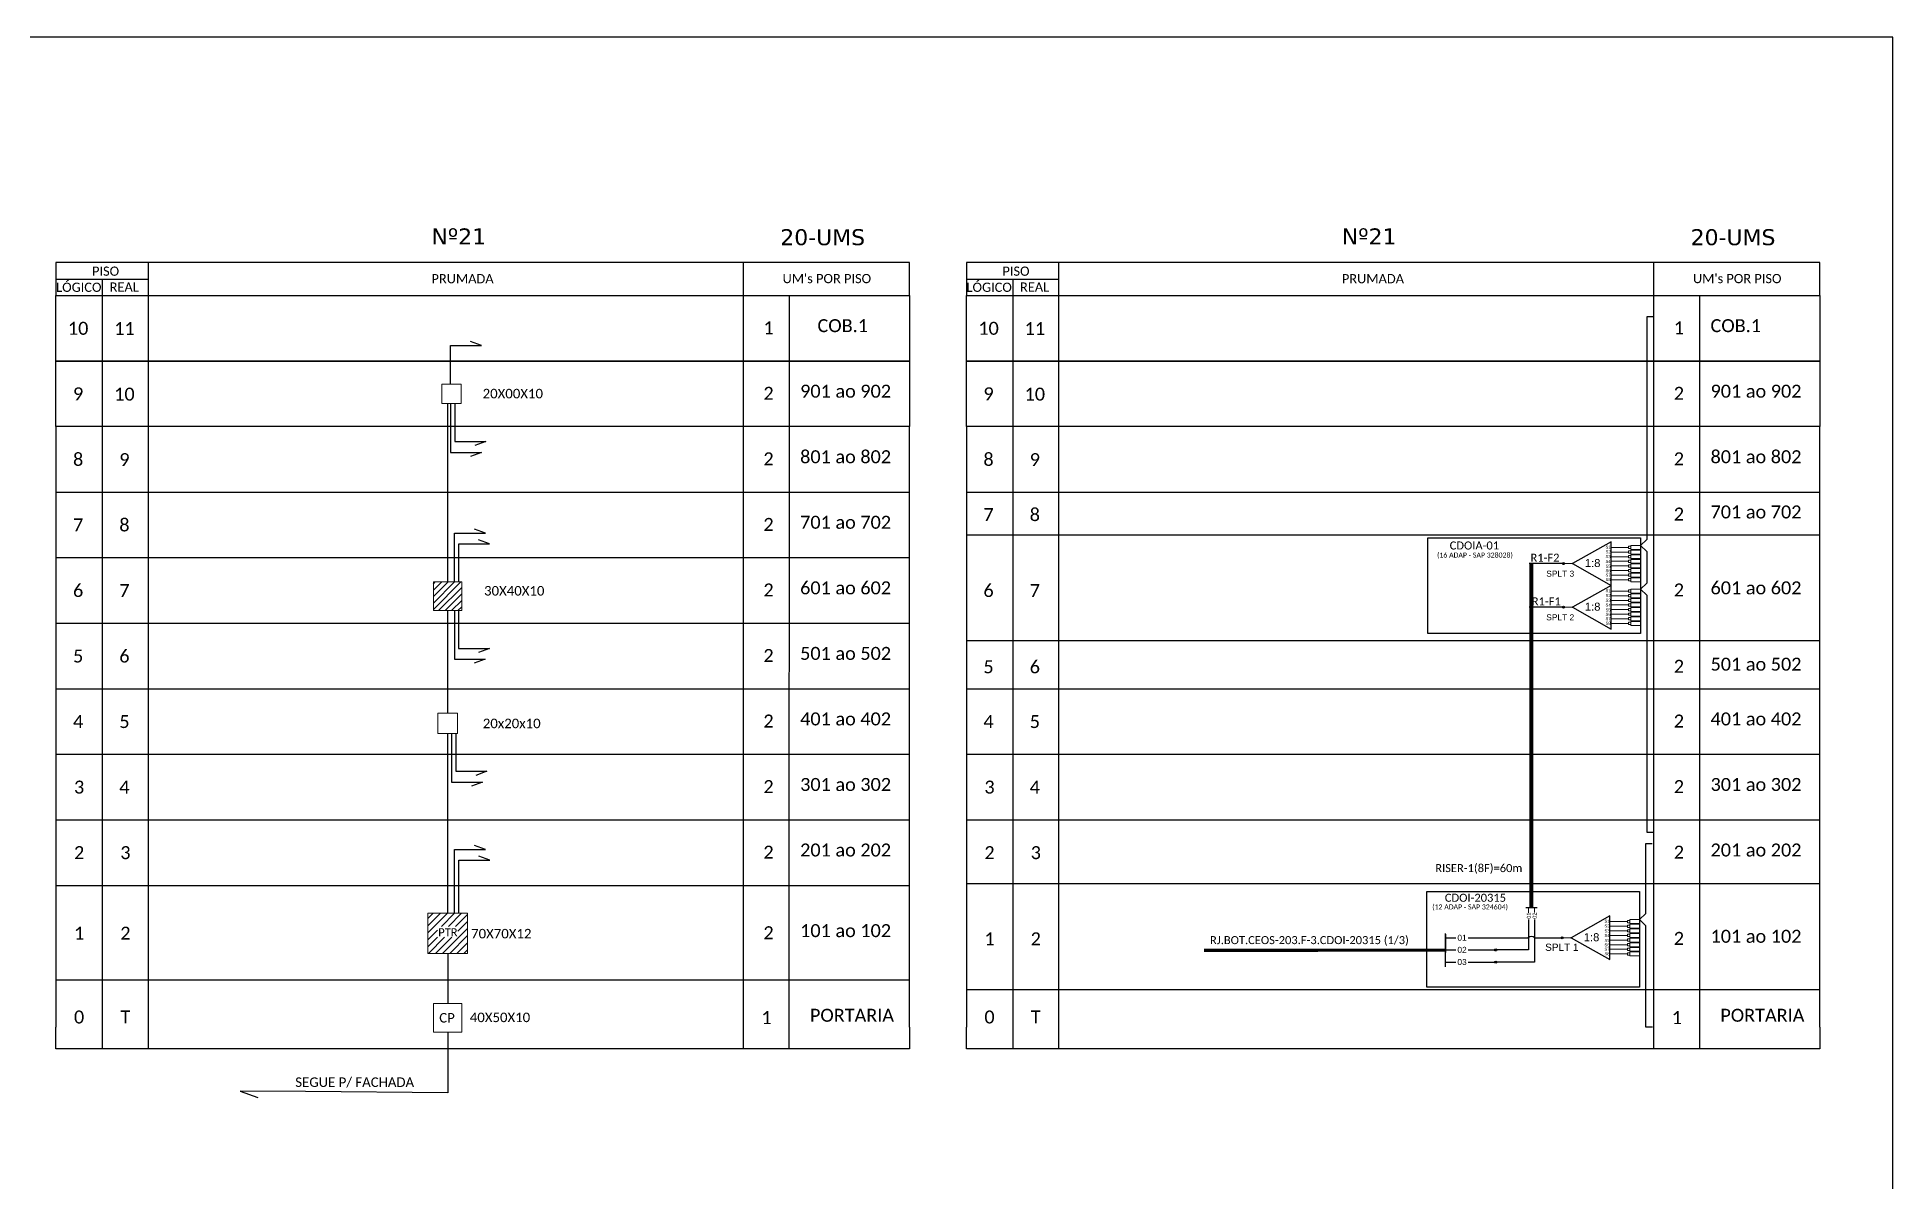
# Model space of a CAD drawing. Header units: metres. Extents: x -1286 to -445, y -500 to 94.
# Drawn here: x -908.9 to -445.1, y -191.7 to 94.2 of the extents above; entities that cross this region are included whole.
import ezdxf
from ezdxf.enums import TextEntityAlignment as Align

# ---------------------------------------------------------------- set-up
doc = ezdxf.new("R2010")
doc.units = ezdxf.units.M
doc.styles.add('ARIAL', font='arial.ttf')
doc.styles.add('siredit', font='verdana.ttf')
doc.styles.add('WMF-Calibri0', font='calibri.ttf')

# ---------------------------------------------------------------- blocks, each defined once
blk = doc.blocks.new('SPLT_1-8_SC-APC')
at = {"color": 1}
blk.add_lwpolyline([(-7.37, -2.1), (-17.04, -7.55), (-7.37, -13), (-7.37, -2.1)], dxfattribs=at)
at = {"color": 3, "lineweight": 0}
for points in [[(-2.99, -3.51), (-7.37, -3.51)], [(-2.41, -3.02), (-2.41, -4)], [(-2.41, -3.02), (0, -3.02)], [(-2.41, -4), (0, -4)], [(-2.41, -4.17), (-2.41, -5.16)], [(-2.41, -4.17), (0, -4.17)], [(-7.37, -4.66), (-2.99, -4.66)], [(-7.37, -5.82), (-2.99, -5.82)], [(-7.37, -6.97), (-2.99, -6.97)], [(-7.37, -8.12), (-2.99, -8.12)], [(-7.37, -9.28), (-2.99, -9.28)], [(-2.41, -5.16), (0, -5.16)], [(-2.41, -5.32), (-2.41, -6.31)], [(-2.41, -5.32), (0, -5.32)], [(-2.41, -6.31), (0, -6.31)], [(-2.41, -6.48), (-2.41, -7.46)], [(-2.41, -6.48), (0, -6.48)], [(-2.41, -7.46), (0, -7.46)], [(-2.41, -7.63), (-2.41, -8.62)], [(-2.41, -7.63), (0, -7.63)], [(-2.41, -8.62), (0, -8.62)], [(-2.41, -8.78), (-2.41, -9.77)], [(-2.41, -8.78), (0, -8.78)], [(-7.37, -10.43), (-2.99, -10.43)], [(-7.37, -11.58), (-2.99, -11.58)], [(-2.41, -9.77), (0, -9.77)], [(-2.41, -9.94), (-2.41, -10.92)], [(-2.41, -9.94), (0, -9.94)], [(-2.41, -10.92), (0, -10.92)], [(-2.41, -11.09), (-2.41, -12.08)], [(-2.41, -11.09), (0, -11.09)], [(-2.41, -12.08), (0, -12.08)]]:
    blk.add_lwpolyline(points, dxfattribs=at)
for points in [[(-2.99, -3.22), (-2.41, -3.22), (-2.41, -3.8), (-2.99, -3.8)], [(-2.99, -4.38), (-2.41, -4.38), (-2.41, -4.95), (-2.99, -4.95)], [(-2.99, -5.53), (-2.41, -5.53), (-2.41, -6.1), (-2.99, -6.1)], [(-2.99, -6.68), (-2.41, -6.68), (-2.41, -7.26), (-2.99, -7.26)], [(-2.99, -7.84), (-2.41, -7.84), (-2.41, -8.41), (-2.99, -8.41)], [(-2.99, -8.99), (-2.41, -8.99), (-2.41, -9.56), (-2.99, -9.56)], [(-2.99, -10.14), (-2.41, -10.14), (-2.41, -10.72), (-2.99, -10.72)], [(-2.99, -11.3), (-2.41, -11.3), (-2.41, -11.87), (-2.99, -11.87)]]:
    blk.add_lwpolyline(points, close=True, dxfattribs=at)
at = {"color": 1, "lineweight": 0}
blk.add_lwpolyline([(-17.04, -7.55), (-19.26, -7.55)], dxfattribs=at)
at = {"color": 1, "style": 'ARIAL'}
for s, height, p in [('S1', 0.75, (-8.74, -3.78)), ('S2', 0.75, (-8.74, -4.97)), ('1:8', 2, (-13.91, -8.4)), ('S3', 0.75, (-8.74, -6.18)), ('S4', 0.75, (-8.74, -7.36)), ('S5', 0.75, (-8.74, -8.57)), ('S6', 0.75, (-8.74, -9.69)), ('S7', 0.75, (-8.74, -10.78)), ('S8', 0.75, (-8.74, -11.9))]:
    blk.add_text(s, height=height, dxfattribs=at).set_placement(p)
blk = doc.blocks.new('SPLITTER_')
blk.add_point((0, 0))
at = {"style": 'ARIAL', "flags": 4}
blk.add_attdef('SPLT', (0, -3.26), '', height=1.5, dxfattribs=at)

msp = doc.modelspace()

# ---------------------------------------------------------------- hatches: boundary and pattern name
h = msp.add_hatch(color=3)
h.dxf.hatch_style = 1
edge = h.paths.add_edge_path()
edge.add_arc((-527.37, -37.31), 0.256, 0, 360)
h = msp.add_hatch(color=3)
h.dxf.hatch_style = 1
edge = h.paths.add_edge_path()
edge.add_arc((-527.37, -48.21), 0.256, 0, 360)
h = msp.add_hatch()
h.set_pattern_fill('ANSI31', color=1, scale=10, style=0)
h.set_pattern_definition([(45, (-1424.7021, -520.2574), (-0.8838835, 0.8838835), [])])
h.paths.add_polyline_path([(-811.23, -134.68), (-801.32, -134.68), (-801.32, -124.64), (-811.23, -124.64)])
h.paths.add_polyline_path([(-808.8, -130.64), (-803.76, -130.64), (-803.76, -127.91), (-808.8, -127.91)], flags=16)
h = msp.add_hatch(color=3)
h.dxf.hatch_style = 1
edge = h.paths.add_edge_path()
edge.add_arc((-544.34, -133.81), 0.256, 0, 360)
h = msp.add_hatch(color=3)
h.dxf.hatch_style = 1
edge = h.paths.add_edge_path()
edge.add_arc((-527.71, -130.77), 0.256, 0, 360)
h = msp.add_hatch(color=3)
h.dxf.hatch_style = 1
edge = h.paths.add_edge_path()
edge.add_arc((-544.34, -136.84), 0.256, 0, 360)

# ---------------------------------------------------------------- linework, layer by layer
at = {"color": 7}
for p, q in [((-904.19, -3.07), (-904.19, -153.11)), ((-690.88, -153.11), (-690.88, -3.07)), ((-676.64, -3.07), (-676.65, -153.11)), ((-463.33, -153.11), (-463.33, -3.07)), ((-904.19, -158.52), (-904.19, -153.11)), ((-690.88, -153.11), (-690.88, -158.52)), ((-676.65, -158.52), (-676.65, -153.11)), ((-463.33, -153.11), (-463.33, -158.52)), ((-690.88, -158.52), (-904.19, -158.52)), ((-463.33, -158.52), (-676.65, -158.52))]:
    msp.add_line(p, q, dxfattribs=at)
at = {"color": 1, "linetype": 'Continuous'}
for p, q in [((-809.86, -42.34), (-809.38, -41.86)), ((-809.86, -43.94), (-807.78, -41.86)), ((-809.86, -45.55), (-806.17, -41.86)), ((-809.86, -47.15), (-804.57, -41.86)), ((-809.86, -48.76), (-802.96, -41.86)), ((-808.54, -49.04), (-802.78, -43.28)), ((-806.93, -49.04), (-802.78, -44.89)), ((-805.33, -49.04), (-802.78, -46.49)), ((-803.72, -49.04), (-802.78, -48.1))]:
    msp.add_line(p, q, dxfattribs=at)
at = {"color": 1}
msp.add_line((-556.91, -129.84), (-556.91, -134.43), dxfattribs=at)
msp.add_lwpolyline([(-1286.07, -499.81), (-445.07, -499.81), (-445.07, 94.19), (-1286.07, 94.19)], close=True)
at = {"color": 0}
for points in [[(-690.88, 37.9), (-904.19, 37.9)], [(-463.33, 37.9), (-676.65, 37.9)], [(-904.19, 33.78), (-881.05, 33.78)], [(-676.65, 33.78), (-653.5, 33.78)], [(-904.19, 29.67), (-690.88, 29.67)], [(-676.65, 29.67), (-463.33, 29.67)]]:
    msp.add_lwpolyline(points, dxfattribs=at)
for points in [[(-904.19, 37.9), (-904.19, 29.67)], [(-881.05, 29.67), (-881.05, 37.9)], [(-732.47, 37.9), (-732.47, 29.67)], [(-690.88, 29.67), (-690.88, 37.9)], [(-676.65, 37.9), (-676.65, 29.67)], [(-653.5, 29.67), (-653.5, 37.9)], [(-504.92, 37.9), (-504.92, 29.67)], [(-463.33, 29.67), (-463.33, 37.9)], [(-892.62, 33.78), (-892.62, 29.67)], [(-665.07, 33.78), (-665.07, 29.67)], [(-904.19, 29.67), (-690.88, 29.67)], [(-904.19, 29.67), (-690.88, 29.67)], [(-904.19, 29.67), (-690.88, 29.67)], [(-904.19, 29.67), (-690.88, 29.67)], [(-904.19, 29.67), (-690.88, 29.67)], [(-904.19, 29.67), (-690.88, 29.67)], [(-892.62, 29.67), (-892.62, -158.52)], [(-881.05, -158.52), (-881.04, 29.67)], [(-732.47, 29.67), (-732.47, -158.52)], [(-720.9, -158.52), (-720.89, 29.67)], [(-676.65, 29.67), (-463.33, 29.67)], [(-676.65, 29.67), (-463.33, 29.67)], [(-676.65, 29.67), (-463.33, 29.67)], [(-676.65, 29.67), (-463.33, 29.67)], [(-676.65, 29.67), (-463.33, 29.67)], [(-676.65, 29.67), (-463.33, 29.67)], [(-665.07, 29.67), (-665.07, -158.52)], [(-653.5, -158.52), (-653.5, 29.67)], [(-504.92, 29.67), (-504.92, -158.52)], [(-493.35, -158.52), (-493.35, 29.67)], [(-904.19, -19.44), (-690.88, -19.44)], [(-676.64, -19.44), (-463.33, -19.44)], [(-676.64, -30.09), (-463.33, -30.09)], [(-904.19, -35.82), (-690.88, -35.82)], [(-904.19, -52.19), (-690.88, -52.19)], [(-676.64, -56.49), (-463.33, -56.49)], [(-904.19, -68.56), (-690.88, -68.56)], [(-676.64, -68.56), (-463.33, -68.56)], [(-904.19, -84.93), (-690.88, -84.93)], [(-676.64, -84.93), (-463.33, -84.93)], [(-904.19, -101.3), (-690.88, -101.3)], [(-676.64, -101.3), (-463.33, -101.3)], [(-904.19, -117.67), (-690.88, -117.67)], [(-676.64, -117.23), (-463.33, -117.23)], [(-904.19, -141.24), (-690.88, -141.24)], [(-676.65, -143.69), (-463.33, -143.69)]]:
    msp.add_lwpolyline(points)
at = {"color": 7}
for points in [[(-904.19, 29.67), (-690.88, 29.67), (-690.88, 13.3), (-904.19, 13.3)], [(-676.64, 29.67), (-463.33, 29.67), (-463.33, 13.3), (-676.64, 13.3)], [(-904.19, 13.3), (-690.88, 13.3), (-690.88, -3.07), (-904.19, -3.07)], [(-676.64, 13.3), (-463.33, 13.3), (-463.33, -3.07), (-676.64, -3.07)]]:
    msp.add_lwpolyline(points, close=True, dxfattribs=at)
at = {"color": 3}
for points in [[(-504.91, 24.3), (-506.57, 24.3), (-506.57, -31.27), (-508.14, -32.78), (-506.57, -34.29), (-506.57, -42.17), (-508.14, -43.68), (-506.57, -45.19), (-506.58, -104.35), (-504.92, -104.35)], [(-805.57, 7.54), (-805.57, 17.18), (-797.85, 17.18), (-800.6, 18.18)], [(-806.27, -41.86), (-806.27, 2.65)], [(-805.54, 2.65), (-805.54, -9.52), (-797.82, -9.52), (-800.57, -10.52)], [(-804.47, 2.65), (-804.47, -6.81), (-796.75, -6.81), (-799.5, -7.81)], [(-804.59, -41.86), (-804.59, -29.69), (-796.87, -29.69), (-799.61, -28.69)], [(-803.52, -41.86), (-803.52, -32.4), (-795.8, -32.4), (-798.54, -31.4)], [(-806.27, -74.66), (-806.27, -49.04)], [(-804.61, -49.04), (-804.61, -61.21), (-796.89, -61.21), (-799.64, -62.21)], [(-803.54, -49.04), (-803.54, -58.49), (-795.82, -58.49), (-798.57, -59.5)], [(-806.27, -124.64), (-806.27, -79.73)], [(-805.33, -79.73), (-805.33, -91.9), (-797.6, -91.9), (-800.35, -92.9)], [(-804.26, -79.73), (-804.26, -89.19), (-796.53, -89.19), (-799.28, -90.19)], [(-804.58, -124.64), (-804.58, -108.69), (-796.86, -108.69), (-799.6, -107.69)], [(-803.51, -124.64), (-803.51, -111.4), (-795.79, -111.4), (-798.53, -110.4)], [(-505.19, -153.11), (-506.85, -153.11), (-506.85, -127.75), (-508.41, -126.24), (-506.85, -124.73), (-506.85, -107.25), (-505.2, -107.25)], [(-556.91, -130.77), (-554.31, -130.77)], [(-551.24, -130.77), (-541.96, -130.77)], [(-541.96, -130.77), (-536.23, -130.77)], [(-534.57, -130.77), (-527.71, -130.77)]]:
    msp.add_lwpolyline(points, dxfattribs=at)
at = {"color": 7, "lineweight": 0}
for points in [[(-802.93, 7.54), (-807.75, 7.54), (-807.75, 2.65), (-802.93, 2.65)], [(-802.73, -147.15), (-809.81, -147.15), (-809.81, -154.33), (-802.73, -154.33)]]:
    msp.add_lwpolyline(points, close=True, dxfattribs=at)
at = {"color": 1}
for points in [[(-561.27, -30.88), (-508.14, -30.88), (-508.14, -54.78), (-561.27, -54.78)], [(-561.54, -119.17), (-508.41, -119.17), (-508.41, -143.06), (-561.54, -143.06)]]:
    msp.add_lwpolyline(points, close=True, dxfattribs=at)
at = {"color": 5, "const_width": 1}
msp.add_lwpolyline([(-535.41, -37.31), (-535.41, -116.34), (-535.41, -116.34), (-535.41, -123.21)], dxfattribs=at)
at = {"color": 5}
for points in [[(-527.4, -37.31), (-535.96, -37.31)], [(-527.4, -48.21), (-535.95, -48.21)], [(-536.8, -123.21), (-534.01, -123.21)], [(-534.67, -126.16), (-534.67, -136.84), (-544.34, -136.84)], [(-536.11, -126.17), (-536.11, -133.8), (-544.34, -133.81)]]:
    msp.add_lwpolyline(points, dxfattribs=at)
at = {"color": 1, "lineweight": 0}
for points in [[(-802.78, -41.86), (-809.86, -41.86), (-809.86, -49.04), (-802.78, -49.04)], [(-801.32, -124.64), (-811.23, -124.64), (-811.23, -134.68), (-801.32, -134.68)]]:
    msp.add_lwpolyline(points, close=True, dxfattribs=at)
at = {"lineweight": 0}
msp.add_lwpolyline([(-803.8, -74.66), (-808.76, -74.66), (-808.76, -79.73), (-803.8, -79.73)], close=True, dxfattribs=at)
at = {"color": 5, "lineweight": 0}
for points in [[(-536.11, -123.21), (-536.11, -124.53)], [(-534.67, -123.21), (-534.67, -124.49)]]:
    msp.add_lwpolyline(points, dxfattribs=at)
at = {"color": 1}
for points in [[(-556.91, -138.03), (-556.91, -129.68)], [(-806.26, -134.68), (-806.27, -147.15)], [(-806.27, -154.33), (-806.27, -169.51), (-841.82, -169.2), (-858.13, -169.06)], [(-858.13, -169.06), (-853.72, -170.65)]]:
    msp.add_lwpolyline(points, dxfattribs=at)
msp.add_lwpolyline([(-617.27, -133.89, 0.8, 0.8, 0), (-556.91, -133.86, 0.8, 0.8, 0)], format="xyseb", dxfattribs=at)
at = {"color": 2}
for points in [[(-556.91, -133.81), (-554.31, -133.81)], [(-551.24, -133.81), (-544.34, -133.81)]]:
    msp.add_lwpolyline(points, dxfattribs=at)
at = {"color": 7}
for points in [[(-556.91, -136.84), (-554.31, -136.84)], [(-551.24, -136.84), (-544.34, -136.84)]]:
    msp.add_lwpolyline(points, dxfattribs=at)
at = {"color": 3}
for centre in [(-527.37, -37.31), (-527.37, -48.21), (-544.34, -133.81), (-527.71, -130.77), (-544.34, -136.84)]:
    msp.add_circle(centre, 0.256, dxfattribs=at)
msp.add_arc((-535.4, -131.63), 1.19, 46.0047, 133.9953, dxfattribs=at)
msp.add_point((-525.45, -130.77))

# ---------------------------------------------------------------- block references
for p in [(-508.14, -29.76), (-508.14, -40.66), (-508.41, -123.22)]:
    msp.add_blockref('SPLT_1-8_SC-APC', p, dxfattribs=at)
ref = msp.add_blockref('SPLITTER_', (-525.18, -37.31), dxfattribs=dict(xscale=-1))
ref.add_attrib('SPLT', 'SPLT 3', (-531.71, -40.57), dxfattribs={"height": 1.5, "style": 'ARIAL'})
ref = msp.add_blockref('SPLITTER_', (-525.18, -48.21), dxfattribs=dict(xscale=-1))
ref.add_attrib('SPLT', 'SPLT 2', (-531.71, -51.47), dxfattribs={"height": 1.5, "style": 'ARIAL'})

# ---------------------------------------------------------------- texts
at = {"color": 2, "style": 'siredit'}
for p in [(-810.35, 42.42), (-582.81, 42.42)]:
    msp.add_text('Nº21', height=4, dxfattribs=at).set_placement(p)
at = {"color": 0, "style": 'WMF-Calibri0'}
for s, p in [('  LÓGICO', (-905.77, 30.57)), ('     PISO', (-899.23, 34.59)), ('    REAL', (-894.01, 30.62)), ('PRUMADA', (-810.32, 32.71)), ("UM's POR PISO", (-722.58, 32.74)), ('  LÓGICO', (-678.23, 30.57)), ('     PISO', (-671.68, 34.59)), ('    REAL', (-666.47, 30.62)), ('PRUMADA', (-582.78, 32.71)), ("UM's POR PISO", (-495.04, 32.74))]:
    msp.add_text(s, height=2.3, dxfattribs=at).set_placement(p)
at = {"color": 7}
for s, height, style, p in [('COB.1', 3.24, 'WMF-Calibri0', (-713.85, 20.51)), ('COB.1', 3.24, 'WMF-Calibri0', (-490.64, 20.51)), ('20X00X10', 2.373, 'WMF-Calibri0', (-797.55, 3.97)), ('901 ao 902', 3.24, 'WMF-Calibri0', (-718.19, 4.14)), ('901 ao 902', 3.24, 'WMF-Calibri0', (-490.64, 4.14)), ('801 ao 802', 3.24, 'WMF-Calibri0', (-718.19, -12.23)), ('801 ao 802', 3.24, 'WMF-Calibri0', (-490.64, -12.23)), ('701 ao 702', 3.24, 'WMF-Calibri0', (-490.64, -26.02)), ('701 ao 702', 3.24, 'WMF-Calibri0', (-718.19, -28.6)), ('601 ao 602', 3.24, 'WMF-Calibri0', (-718.19, -44.98)), ('601 ao 602', 3.24, 'WMF-Calibri0', (-490.64, -44.98)), ('30X40X10', 2.373, 'WMF-Calibri0', (-797.19, -45.28)), ('501 ao 502', 3.24, 'WMF-Calibri0', (-718.19, -61.35)), ('501 ao 502', 3.24, 'WMF-Calibri0', (-490.64, -64.04)), ('20x20x10', 2.373, 'WMF-Calibri0', (-797.5, -78.41)), ('401 ao 402', 3.24, 'WMF-Calibri0', (-718.19, -77.72)), ('401 ao 402', 3.24, 'WMF-Calibri0', (-490.64, -77.72)), ('301 ao 302', 3.24, 'WMF-Calibri0', (-718.19, -94.09)), ('301 ao 302', 3.24, 'WMF-Calibri0', (-490.64, -94.09)), ('201 ao 202', 3.24, 'WMF-Calibri0', (-718.19, -110.46)), ('201 ao 202', 3.24, 'WMF-Calibri0', (-490.64, -110.46)), ('PTR', 2, 'WMF-Calibri0', (-808.64, -130.39)), ('70X70X12', 2.373, 'WMF-Calibri0', (-800.43, -130.92)), ('101 ao 102', 3.24, 'WMF-Calibri0', (-718.19, -130.6)), ('101 ao 102', 3.24, 'WMF-Calibri0', (-490.64, -132.01)), ('SPLT 1', 1.79, 'ARIAL', (-531.98, -134.03)), ('CP', 2.373, 'WMF-Calibri0', (-808.39, -151.94)), ('40X50X10', 2.373, 'WMF-Calibri0', (-800.75, -151.83)), ('PORTARIA', 3.24, 'WMF-Calibri0', (-715.74, -151.74)), ('PORTARIA', 3.24, 'WMF-Calibri0', (-488.19, -151.74)), ('SEGUE P/ FACHADA', 2.3729, 'WMF-Calibri0', (-844.38, -168.02))]:
    msp.add_text(s, height=height, dxfattribs=dict(at, style=style)).set_placement(p)
at = {"color": 1, "style": 'WMF-Calibri0'}
for s, p in [('CDOIA-01', (-555.84, -33.78)), ('CDOI-20315', (-557.05, -121.77)), ('RJ.BOT.CEOS-203.F-3.CDOI-20315 (1/3)', (-615.75, -132.35))]:
    msp.add_text(s, height=2, dxfattribs=at).set_placement(p)
for s, p in [('(16 ADAP - SAP 328028)', (-549.53, -35.8)), ('(12 ADAP - SAP 324604)', (-550.74, -123.69))]:
    msp.add_text(s, height=1.25, dxfattribs=at).set_placement(p, align=Align.CENTER)
at = {"color": 5, "style": 'WMF-Calibri0'}
for s, p in [('R1-F2', (-535.64, -36.83)), ('R1-F1', (-535.32, -47.73)), ('RISER-1(8F)=60m', (-559.44, -114.36))]:
    msp.add_text(s, height=2, dxfattribs=at).set_placement(p)
at = {"style": 'ARIAL'}
for s, p in [('01', (-536.06, -125.24)), ('02', (-534.62, -125.24))]:
    msp.add_text(s, height=1, rotation=90, dxfattribs=at).set_placement(p, align=Align.MIDDLE_CENTER)
at = {"color": 7, "style": 'ARIAL'}
for s, p in [('01', (-552.75, -130.77)), ('02', (-552.75, -133.78)), ('03', (-552.75, -136.81))]:
    msp.add_text(s, height=1.5, dxfattribs=at).set_placement(p, align=Align.MIDDLE_CENTER)
at = {"color": 2, "style": 'siredit', "flags": 4}
for p in [(-712.56, 44.23), (-485.02, 44.23)]:
    msp.add_attdef('20-UMS', text='XX', height=4, dxfattribs=at).set_placement(p, align=Align.MIDDLE_CENTER)
at = {"color": 7, "style": 'WMF-Calibri0'}
for tag, flags, p in [('1', 4, (-726.09, 21.6)), ('1', 4, (-498.55, 21.6)), ('10', 4, (-898.65, 21.47)), ('11', 4, (-887.08, 21.4)), ('10', 4, (-671.1, 21.47)), ('11', 4, (-659.53, 21.4)), ('9', 4, (-898.65, 5.1)), ('10', 4, (-887.08, 5.03)), ('2', 4, (-726.09, 5.23)), ('9', 4, (-671.1, 5.1)), ('10', 4, (-659.53, 5.03)), ('2', 4, (-498.55, 5.23)), ('8', 4, (-898.65, -11.27)), ('9', 4, (-887.08, -11.34)), ('2', 4, (-726.09, -11.14)), ('8', 4, (-671.1, -11.27)), ('9', 4, (-659.53, -11.34)), ('2', 4, (-498.55, -11.14)), ('7', 4, (-898.65, -27.64)), ('8', 4, (-887.08, -27.64)), ('2', 4, (-726.09, -27.52)), ('7', 4, (-671.1, -25.06)), ('8', 4, (-659.53, -25.06)), ('2', 4, (-498.55, -24.93)), ('6', 4, (-898.65, -44.02)), ('7', 4, (-887.08, -44.02)), ('2', 4, (-726.09, -43.89)), ('6', 4, (-671.1, -44.02)), ('7', 4, (-659.53, -44.02)), ('2', 4, (-498.55, -43.89)), ('5', 4, (-898.65, -60.39)), ('6', 4, (-887.08, -60.39)), ('2', 4, (-726.09, -60.26)), ('5', 4, (-671.1, -63.08)), ('6', 4, (-659.53, -63.08)), ('2', 4, (-498.55, -62.95)), ('4', 4, (-898.65, -76.76)), ('5', 4, (-887.08, -76.76)), ('2', 4, (-726.09, -76.63)), ('4', 4, (-671.1, -76.76)), ('5', 4, (-659.53, -76.76)), ('2', 4, (-498.55, -76.63)), ('3', 4, (-898.4, -93.13)), ('4', 4, (-887.08, -93.13)), ('2', 4, (-726.09, -93)), ('3', 4, (-670.86, -93.13)), ('4', 4, (-659.53, -93.13)), ('2', 4, (-498.55, -93)), ('2', 4, (-898.4, -109.5)), ('3', 4, (-886.83, -109.5)), ('2', 4, (-726.09, -109.38)), ('2', 4, (-670.86, -109.5)), ('3', 4, (-659.29, -109.5)), ('2', 4, (-498.55, -109.38)), ('1', 4, (-898.4, -129.64)), ('2', 4, (-886.83, -129.62)), ('2', 4, (-726.09, -129.51)), ('1', 4, (-670.86, -131.05)), ('2', 4, (-659.29, -131.04)), ('2', 4, (-498.55, -130.92)), ('0', 4, (-898.41, -150.55)), ('T', 12, (-886.83, -150.51)), ('1', 4, (-726.61, -150.71)), ('0', 4, (-670.86, -150.55)), ('T', 12, (-659.29, -150.51)), ('1', 4, (-499.07, -150.71))]:
    msp.add_attdef(tag, text='XX', height=3.24, dxfattribs=dict(at, flags=flags)).set_placement(p, align=Align.MIDDLE_CENTER)

doc.saveas('drawing.dxf')
